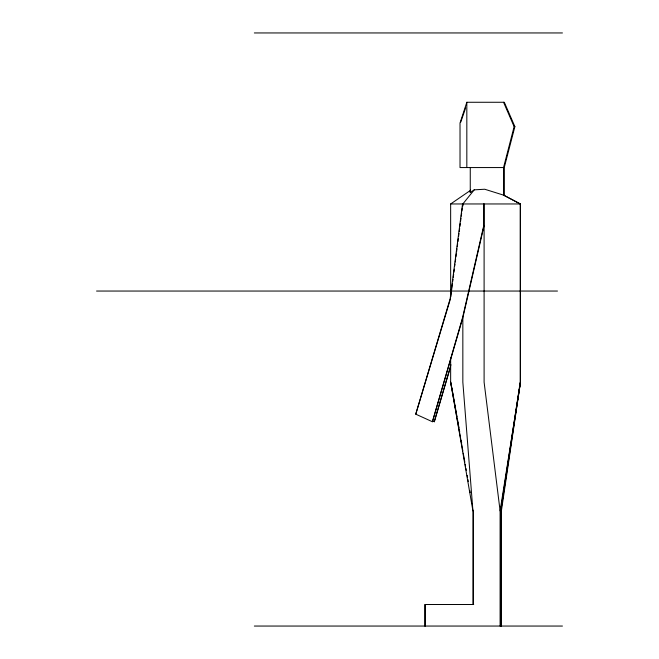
<?xml version="1.0" encoding="UTF-8"?>
<svg xmlns="http://www.w3.org/2000/svg" width="659" height="659" viewBox="0 0 659 659"><rect width="100%" height="100%" fill="white"/><g stroke="black" fill="none" stroke-linecap="round" stroke-linejoin="round"><path stroke-width="0.99" d="M462.536 203.96L450.163 298.708L415.755 414.165L432.419 421.744L462.84 317.745L484.101 225.51M450.74 296.665L452.461 283.428M452.733 281.385L452.997 279.35M453.26 277.315L453.664 274.259M453.927 272.216L454.331 269.16M454.726 266.104L454.99 264.07M455.262 262.035L455.657 258.979M455.921 256.936L456.325 253.88M456.588 251.845L456.992 248.789M457.255 246.754L457.651 243.698M457.923 241.655L458.318 238.599M458.582 236.565L458.985 233.508M459.249 231.474L459.652 228.418M459.916 226.375L460.311 223.319M460.583 221.284L460.979 218.228M461.242 216.193L461.646 213.137M461.91 211.094L462.313 208.038M462.577 206.003L462.84 203.96L474.233 189.841L484.736 189.24L503.633 195.155L520.223 203.96L520.223 382.146L500.626 510.89L500.626 626.05M501.384 626.05L501.384 510.89L520.462 382.146L520.462 203.96L503.633 195.155L503.633 167.559L460.023 167.559L460.023 123.027L466.827 102.269L504.308 102.269L514.885 126.635L504.234 167.559L504.234 195.155M500.099 626.05L500.099 510.89L520.462 382.146L500.865 510.89L500.865 626.05M503.55 167.559L514.127 126.635L503.55 102.269M450.97 364.715L434.289 421.744L450.591 366.676M450.468 298.708L415.755 414.165M460.765 122.088L465.641 107.936M450.649 297.151L450.649 203.96L470.444 190.41M470.262 167.559L470.262 192.568L474.233 189.841M254.341 32.95L562.448 32.95M514.127 126.635L514.885 126.635M450.649 203.96L520.462 203.96M96.552 291.047L557.473 291.047M432.419 421.744L462.536 317.745L483.797 225.51L483.797 203.96M473.697 604.509L424.783 604.509L424.783 626.05M254.341 626.05L562.448 626.05M432.452 420.903L434.421 421.744M452.329 390.252L450.649 382.146L450.649 357.565M452.684 392.278L454.306 401.405M454.661 403.432L456.275 412.559M456.638 414.585L457 416.612M457.354 418.638L458.252 423.704M458.615 425.73L458.977 427.765M459.331 429.792L459.694 431.818M461.308 440.937L461.671 442.963M462.865 451.077L450.649 382.146L472.931 510.89L472.931 604.509M463.228 453.104L464.842 462.231M465.196 464.257L465.559 466.284M465.921 468.31L466.275 470.337M467.173 475.403L467.536 477.437M467.89 479.464L468.252 481.49M469.867 490.609L470.229 492.635M500.099 510.89L484.101 382.146L484.101 203.96M501.145 508.839L501.384 510.89M472.931 510.89L462.84 382.146L462.84 317.745M473.459 510.89L473.459 604.509M466.827 102.269L466.827 167.559M462.84 203.96L462.84 206.012M425.302 604.509L425.302 626.05M470.262 192.568A58.173 1.03 -90 0 1 470.683 190.41"/></g></svg>
